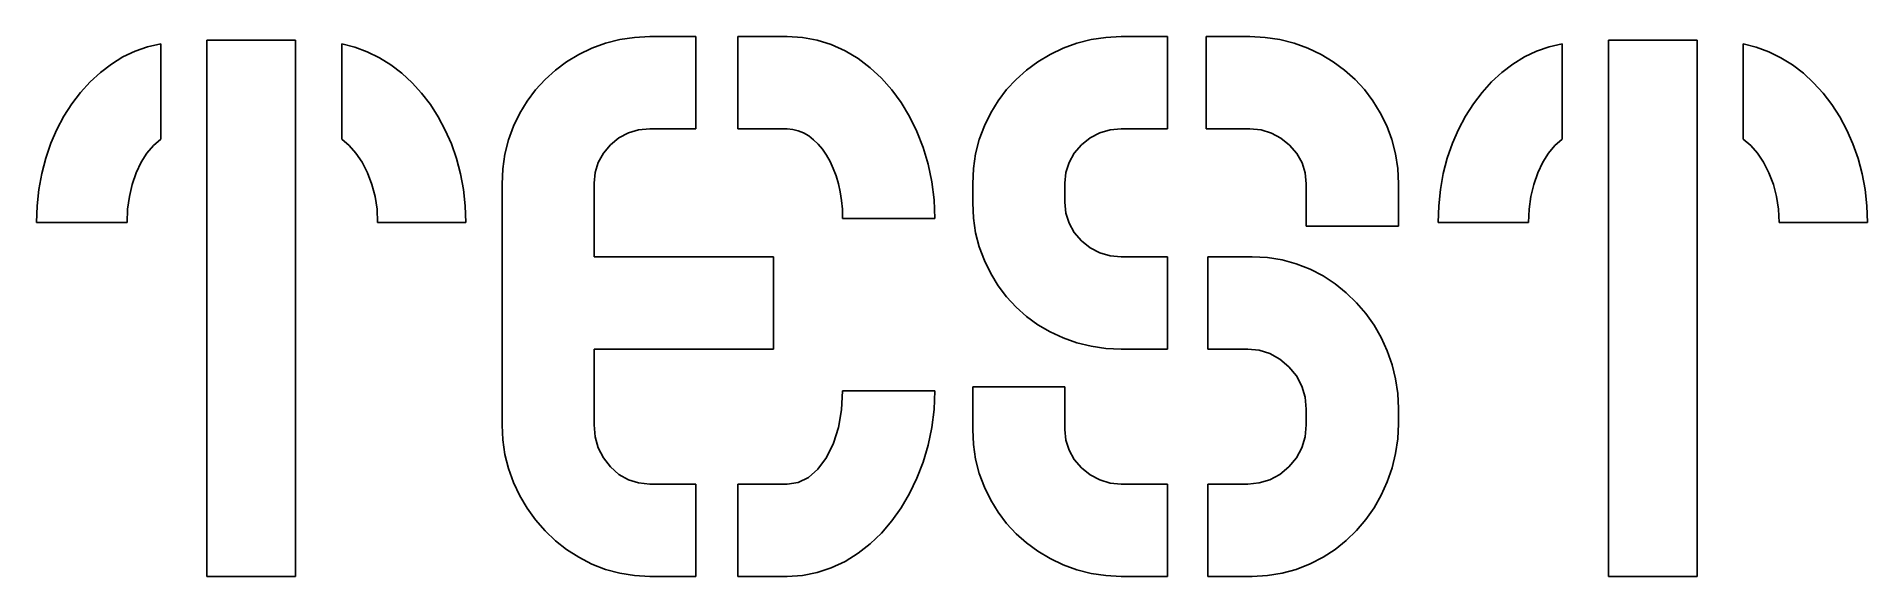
# Model space of a CAD drawing. Header units: metres. Extents: x 0.4 to 33.5, y 0 to 9.7.
import ezdxf

# ---------------------------------------------------------------- set-up
doc = ezdxf.new("R2010")
doc.units = ezdxf.units.M

msp = doc.modelspace()

# ---------------------------------------------------------------- linework, layer by layer
for p, q in [((2.68799, 9.59999), (2.45074, 9.54587)), ((2.68799, 7.87799), (2.68799, 9.59999)), ((5.12, 9.66399), (3.51999, 9.66399)), ((3.51999, 9.66399), (3.51999, 0)), ((5.12, 0), (5.12, 9.66399)), ((6.18706, 9.53975), (5.952, 9.59999)), ((5.952, 9.59999), (5.952, 7.87799)), ((10.7127, 9.61043), (10.4645, 9.519)), ((10.9693, 9.67574), (10.7127, 9.61043)), ((11.2342, 9.71494), (10.9693, 9.67574)), ((11.5075, 9.728), (11.2342, 9.71494)), ((12.3415, 9.728), (11.5075, 9.728)), ((12.3415, 8.064), (12.3415, 9.728)), ((13.9875, 9.728), (13.0985, 9.728)), ((13.0985, 9.728), (13.0985, 8.064)), ((14.2608, 9.71193), (13.9875, 9.728)), ((14.5258, 9.66374), (14.2608, 9.71193)), ((14.7823, 9.58344), (14.5258, 9.66374)), ((15.0305, 9.47099), (14.7823, 9.58344)), ((19.2152, 9.61099), (18.9657, 9.51999)), ((19.4727, 9.67599), (19.2152, 9.61099)), ((19.7382, 9.715), (19.4727, 9.67599)), ((20.0117, 9.728), (19.7382, 9.715)), ((20.8457, 9.728), (20.0117, 9.728)), ((20.8457, 8.064), (20.8457, 9.728)), ((22.3357, 9.728), (21.5447, 9.728)), ((21.5447, 9.728), (21.5447, 8.064)), ((22.6096, 9.715), (22.3357, 9.728)), ((22.8752, 9.67599), (22.6096, 9.715)), ((23.1326, 9.61099), (22.8752, 9.67599)), ((23.3817, 9.51999), (23.1326, 9.61099)), ((27.9692, 9.59999), (27.732, 9.54587)), ((27.9692, 7.87799), (27.9692, 9.59999)), ((30.4012, 9.66399), (28.8012, 9.66399)), ((28.8012, 9.66399), (28.8012, 0)), ((30.4012, 0), (30.4012, 9.66399)), ((31.4683, 9.53975), (31.2332, 9.59999)), ((31.2332, 9.59999), (31.2332, 7.87799)), ((2.00475, 9.36186), (1.79599, 9.23199)), ((2.22299, 9.46649), (2.00475, 9.36186)), ((2.45074, 9.54587), (2.22299, 9.46649)), ((6.41324, 9.45599), (6.18706, 9.53975)), ((6.63055, 9.34874), (6.41324, 9.45599)), ((6.83899, 9.21799), (6.63055, 9.34874)), ((10.0092, 9.2735), (9.80618, 9.12337)), ((10.2287, 9.40536), (10.0092, 9.2735)), ((10.4645, 9.519), (10.2287, 9.40536)), ((15.2663, 9.33124), (15.0305, 9.47099)), ((15.4857, 9.168), (15.2663, 9.33124)), ((18.5082, 9.2755), (18.3039, 9.12587)), ((18.7289, 9.40686), (18.5082, 9.2755)), ((18.9657, 9.51999), (18.7289, 9.40686)), ((23.6185, 9.40686), (23.3817, 9.51999)), ((23.839, 9.2755), (23.6185, 9.40686)), ((24.043, 9.12587), (23.839, 9.2755)), ((27.286, 9.36186), (27.0772, 9.23199)), ((27.5042, 9.46649), (27.286, 9.36186)), ((27.732, 9.54587), (27.5042, 9.46649)), ((31.6945, 9.45599), (31.4683, 9.53975)), ((31.9118, 9.34874), (31.6945, 9.45599)), ((32.1202, 9.21799), (31.9118, 9.34874)), ((1.5985, 9.08081), (1.41399, 8.91124)), ((1.79599, 9.23199), (1.5985, 9.08081)), ((7.03687, 9.0668), (6.83899, 9.21799)), ((7.2215, 8.89725), (7.03687, 9.0668)), ((9.61951, 8.95499), (9.4502, 8.76968)), ((9.80618, 9.12337), (9.61951, 8.95499)), ((15.6888, 8.98125), (15.4857, 9.168)), ((15.8755, 8.771), (15.6888, 8.98125)), ((18.1157, 8.95799), (17.9454, 8.77274)), ((18.3039, 9.12587), (18.1157, 8.95799)), ((24.2307, 8.95799), (24.043, 9.12587)), ((24.4014, 8.77318), (24.2307, 8.95799)), ((26.8797, 9.08081), (26.6952, 8.91124)), ((27.0772, 9.23199), (26.8797, 9.08081)), ((32.3181, 9.0668), (32.1202, 9.21799)), ((32.5027, 8.89725), (32.3181, 9.0668)), ((1.24249, 8.72331), (1.084, 8.517)), ((1.41399, 8.91124), (1.24249, 8.72331)), ((7.39287, 8.7093), (7.2215, 8.89725)), ((7.55099, 8.50299), (7.39287, 8.7093)), ((9.4502, 8.76968), (9.29926, 8.56775)), ((16.0448, 8.53943), (15.8755, 8.771)), ((17.9454, 8.77274), (17.7935, 8.571)), ((24.5535, 8.57175), (24.4014, 8.77318)), ((26.5237, 8.72331), (26.3652, 8.517)), ((26.6952, 8.91124), (26.5237, 8.72331)), ((32.6741, 8.7093), (32.5027, 8.89725)), ((32.8322, 8.50299), (32.6741, 8.7093)), ((0.940613, 8.29456), (0.814499, 8.05724)), ((1.084, 8.517), (0.940613, 8.29456)), ((7.69412, 8.28099), (7.55099, 8.50299)), ((7.8205, 8.045), (7.69412, 8.28099)), ((9.16669, 8.34918), (9.05251, 8.114)), ((9.29926, 8.56775), (9.16669, 8.34918)), ((16.1955, 8.28874), (16.0448, 8.53943)), ((16.3277, 8.01894), (16.1955, 8.28874)), ((17.6599, 8.35274), (17.5447, 8.118)), ((17.7935, 8.571), (17.6599, 8.35274)), ((24.6869, 8.35368), (24.5535, 8.57175)), ((24.8017, 8.11899), (24.6869, 8.35368)), ((26.2219, 8.29456), (26.0957, 8.05724)), ((26.3652, 8.517), (26.2219, 8.29456)), ((32.9754, 8.28099), (32.8322, 8.50299)), ((33.1017, 8.045), (32.9754, 8.28099)), ((0.814499, 8.05724), (0.705612, 7.80505)), ((7.93011, 7.795), (7.8205, 8.045)), ((9.05251, 8.114), (8.96106, 7.86612)), ((10.9532, 7.90199), (11.1225, 7.99199)), ((11.1225, 7.99199), (11.3073, 8.04599)), ((11.3073, 8.04599), (11.5075, 8.064)), ((11.5075, 8.064), (12.3415, 8.064)), ((13.0985, 8.064), (13.9875, 8.064)), ((13.9875, 8.064), (14.0898, 8.05618)), ((14.0898, 8.05618), (14.1885, 8.03275)), ((14.1885, 8.03275), (14.2838, 7.99368)), ((14.2838, 7.99368), (14.3755, 7.939)), ((14.3755, 7.939), (14.4634, 7.87042)), ((16.4415, 7.73), (16.3277, 8.01894)), ((17.5447, 8.118), (17.4524, 7.87112)), ((19.4536, 7.90199), (19.625, 7.99199)), ((19.625, 7.99199), (19.8111, 8.04599)), ((19.8111, 8.04599), (20.0117, 8.064)), ((20.0117, 8.064), (20.8457, 8.064)), ((21.5447, 8.064), (22.3357, 8.064)), ((22.3357, 8.064), (22.5368, 8.04575)), ((22.5368, 8.04575), (22.723, 7.991)), ((22.723, 7.991), (22.8943, 7.89975)), ((24.8945, 7.87206), (24.8017, 8.11899)), ((26.0957, 8.05724), (25.9869, 7.80505)), ((33.2114, 7.795), (33.1017, 8.045)), ((0.705612, 7.80505), (0.613998, 7.53799)), ((2.33493, 7.4655), (2.43874, 7.62999)), ((2.43874, 7.62999), (2.55643, 7.76749)), ((2.55643, 7.76749), (2.68799, 7.87799)), ((5.952, 7.87799), (6.08681, 7.76749)), ((6.08681, 7.76749), (6.20924, 7.62999)), ((6.20924, 7.62999), (6.31931, 7.4655)), ((8.02299, 7.53099), (7.93011, 7.795)), ((8.89575, 7.6095), (8.85657, 7.34412)), ((8.96106, 7.86612), (8.89575, 7.6095)), ((10.5805, 7.46049), (10.6718, 7.62512)), ((10.6718, 7.62512), (10.7995, 7.77599)), ((10.7995, 7.77599), (10.9532, 7.90199)), ((14.4634, 7.87042), (14.546, 7.78975)), ((14.546, 7.78975), (14.6234, 7.69693)), ((14.6234, 7.69693), (14.6955, 7.592)), ((16.5334, 7.42668), (16.4415, 7.73)), ((17.3865, 7.61549), (17.3469, 7.35112)), ((17.4524, 7.87112), (17.3865, 7.61549)), ((19.0725, 7.46049), (19.1659, 7.62512)), ((19.1659, 7.62512), (19.2967, 7.77599)), ((19.2967, 7.77599), (19.4536, 7.90199)), ((22.8943, 7.89975), (23.0507, 7.77199)), ((23.0507, 7.77199), (23.1815, 7.61949)), ((23.1815, 7.61949), (23.275, 7.45299)), ((24.9607, 7.61624), (24.8945, 7.87206)), ((25.0005, 7.35156), (24.9607, 7.61624)), ((25.9869, 7.80505), (25.8952, 7.53799)), ((27.6162, 7.4655), (27.72, 7.62999)), ((27.72, 7.62999), (27.8377, 7.76749)), ((27.8377, 7.76749), (27.9692, 7.87799)), ((31.2332, 7.87799), (31.3681, 7.76749)), ((31.3681, 7.76749), (31.4905, 7.62999)), ((31.4905, 7.62999), (31.6006, 7.4655)), ((33.3042, 7.53099), (33.2114, 7.795)), ((0.613998, 7.53799), (0.541367, 7.25999)), ((2.17281, 7.06462), (2.245, 7.27399)), ((2.245, 7.27399), (2.33493, 7.4655)), ((6.31931, 7.4655), (6.41699, 7.27399)), ((6.41699, 7.27399), (6.49706, 7.06462)), ((8.09692, 7.25606), (8.02299, 7.53099)), ((8.85657, 7.34412), (8.84351, 7.06999)), ((10.5075, 7.09), (10.5258, 7.28212)), ((10.5258, 7.28212), (10.5805, 7.46049)), ((14.6955, 7.592), (14.7611, 7.47662)), ((14.7611, 7.47662), (14.8188, 7.35249)), ((14.8188, 7.35249), (14.8686, 7.21962)), ((16.599, 7.11275), (16.5334, 7.42668)), ((17.3469, 7.35112), (17.3337, 7.07799)), ((18.9977, 7.09), (19.0164, 7.28212)), ((19.0164, 7.28212), (19.0725, 7.46049)), ((23.275, 7.45299), (23.3311, 7.27249)), ((23.3311, 7.27249), (23.3497, 7.07799)), ((25.0137, 7.07799), (25.0005, 7.35156)), ((25.8952, 7.53799), (25.8226, 7.25999)), ((27.4541, 7.06462), (27.5262, 7.27399)), ((27.5262, 7.27399), (27.6162, 7.4655)), ((31.6006, 7.4655), (31.6982, 7.27399)), ((31.6982, 7.27399), (31.7783, 7.06462)), ((33.3782, 7.25606), (33.3042, 7.53099)), ((0.489487, 6.974), (0.458374, 6.67999)), ((0.541367, 7.25999), (0.489487, 6.974)), ((2.12125, 6.84549), (2.17281, 7.06462)), ((6.49706, 7.06462), (6.55424, 6.84549)), ((8.14975, 6.97224), (8.09692, 7.25606)), ((8.18143, 6.67955), (8.14975, 6.97224)), ((8.84351, 7.06999), (8.84351, 2.728)), ((10.5075, 5.75999), (10.5075, 7.09)), ((14.8686, 7.21962), (14.9105, 7.07799)), ((14.9105, 7.07799), (14.9442, 6.92943)), ((16.6384, 6.78818), (16.599, 7.11275)), ((17.3337, 7.07799), (17.3337, 6.73199)), ((18.9977, 6.74699), (18.9977, 7.09)), ((23.3497, 7.07799), (23.3497, 6.314)), ((25.0137, 6.314), (25.0137, 7.07799)), ((25.7707, 6.974), (25.7396, 6.67999)), ((25.8226, 7.25999), (25.7707, 6.974)), ((27.4025, 6.84549), (27.4541, 7.06462)), ((31.7783, 7.06462), (31.8355, 6.84549)), ((33.431, 6.97224), (33.3782, 7.25606)), ((33.4627, 6.67955), (33.431, 6.97224)), ((0.458374, 6.67999), (0.447998, 6.37799)), ((2.07999, 6.37799), (2.0903, 6.61662)), ((2.0903, 6.61662), (2.12125, 6.84549)), ((6.55424, 6.84549), (6.58856, 6.61662)), ((6.58856, 6.61662), (6.59999, 6.37799)), ((8.19199, 6.37799), (8.18143, 6.67955)), ((14.9442, 6.92943), (14.9682, 6.77574)), ((14.9682, 6.77574), (14.9827, 6.61693)), ((14.9827, 6.61693), (14.9875, 6.45299)), ((16.6515, 6.45299), (16.6384, 6.78818)), ((17.3337, 6.73199), (17.3469, 6.4588)), ((19.0164, 6.54918), (18.9977, 6.74699)), ((25.7396, 6.67999), (25.7292, 6.37799)), ((27.3612, 6.37799), (27.3716, 6.61662)), ((27.3716, 6.61662), (27.4025, 6.84549)), ((31.8355, 6.84549), (31.8698, 6.61662)), ((31.8698, 6.61662), (31.8812, 6.37799)), ((33.4732, 6.37799), (33.4627, 6.67955)), ((0.447998, 6.37799), (2.07999, 6.37799)), ((6.59999, 6.37799), (8.19199, 6.37799)), ((14.9875, 6.45299), (16.6515, 6.45299)), ((17.3469, 6.4588), (17.3865, 6.19424)), ((19.0725, 6.36674), (19.0164, 6.54918)), ((19.1659, 6.19968), (19.0725, 6.36674)), ((23.3497, 6.314), (25.0137, 6.314)), ((25.7292, 6.37799), (27.3612, 6.37799)), ((31.8812, 6.37799), (33.4732, 6.37799)), ((17.3865, 6.19424), (17.4524, 5.93831)), ((19.2967, 6.04799), (19.1659, 6.19968)), ((19.4536, 5.922), (19.2967, 6.04799)), ((13.7435, 5.75999), (10.5075, 5.75999)), ((13.7435, 4.09599), (13.7435, 5.75999)), ((17.4524, 5.93831), (17.5447, 5.69099)), ((17.5447, 5.69099), (17.6599, 5.45668)), ((19.625, 5.83199), (19.4536, 5.922)), ((19.8111, 5.778), (19.625, 5.83199)), ((20.0117, 5.75999), (19.8111, 5.778)), ((20.8457, 5.75999), (20.0117, 5.75999)), ((20.8457, 4.09599), (20.8457, 5.75999)), ((22.3777, 5.75999), (21.5727, 5.75999)), ((21.5727, 5.75999), (21.5727, 4.09599)), ((22.6513, 5.74599), (22.3777, 5.75999)), ((22.916, 5.70399), (22.6513, 5.74599)), ((23.1718, 5.63399), (22.916, 5.70399)), ((23.4187, 5.536), (23.1718, 5.63399)), ((17.6599, 5.45668), (17.7935, 5.23874)), ((23.6534, 5.41431), (23.4187, 5.536)), ((23.8715, 5.27324), (23.6534, 5.41431)), ((17.7935, 5.23874), (17.9454, 5.03719)), ((17.9454, 5.03719), (18.1157, 4.85199)), ((24.0729, 5.11281), (23.8715, 5.27324)), ((24.2577, 4.933), (24.0729, 5.11281)), ((18.1157, 4.85199), (18.3039, 4.68456)), ((18.3039, 4.68456), (18.5082, 4.53624)), ((24.4252, 4.73692), (24.2577, 4.933)), ((24.5735, 4.52675), (24.4252, 4.73692)), ((18.5082, 4.53624), (18.7289, 4.40706)), ((18.7289, 4.40706), (18.9657, 4.297)), ((18.9657, 4.297), (19.2152, 4.20906)), ((24.7027, 4.30243), (24.5735, 4.52675)), ((24.8127, 4.064), (24.7027, 4.30243)), ((10.5075, 2.73199), (10.5075, 4.09599)), ((10.5075, 4.09599), (13.7435, 4.09599)), ((19.2152, 4.20906), (19.4727, 4.14624)), ((19.4727, 4.14624), (19.7382, 4.10855)), ((19.7382, 4.10855), (20.0117, 4.09599)), ((20.0117, 4.09599), (20.8457, 4.09599)), ((21.5727, 4.09599), (22.2947, 4.09599)), ((22.2947, 4.09599), (22.5028, 4.07619)), ((22.5028, 4.07619), (22.696, 4.01674)), ((22.696, 4.01674), (22.8743, 3.91768)), ((24.9007, 3.81543), (24.8127, 4.064)), ((22.8743, 3.91768), (23.0377, 3.77899)), ((23.0377, 3.77899), (23.1742, 3.61269)), ((24.9635, 3.55974), (24.9007, 3.81543)), ((14.9875, 3.34499), (14.9693, 2.99911)), ((16.6515, 3.34499), (14.9875, 3.34499)), ((16.6384, 3.00931), (16.6515, 3.34499)), ((18.9977, 3.41399), (17.3337, 3.41399)), ((17.3337, 3.41399), (17.3337, 2.64999)), ((18.9977, 2.64999), (18.9977, 3.41399)), ((23.1742, 3.61269), (23.2717, 3.42975)), ((23.2717, 3.42975), (23.3302, 3.23018)), ((25.0012, 3.29694), (24.9635, 3.55974)), ((14.9693, 2.99911), (14.9145, 2.68349)), ((16.599, 2.68324), (16.6384, 3.00931)), ((23.3302, 3.23018), (23.3497, 3.01399)), ((23.3497, 3.01399), (23.3497, 2.73199)), ((25.0137, 3.02699), (25.0012, 3.29694)), ((25.0137, 2.74699), (25.0137, 3.02699)), ((8.84351, 2.728), (8.85657, 2.45955)), ((10.5258, 2.51617), (10.5075, 2.73199)), ((14.9145, 2.68349), (14.8233, 2.39812)), ((16.5334, 2.36681), (16.599, 2.68324)), ((17.3337, 2.64999), (17.3469, 2.3768)), ((19.0164, 2.45587), (18.9977, 2.64999)), ((23.3497, 2.73199), (23.3302, 2.51617)), ((25.0012, 2.47656), (25.0137, 2.74699)), ((8.85657, 2.45955), (8.89575, 2.19724)), ((10.5805, 2.31775), (10.5258, 2.51617)), ((10.6718, 2.13667), (10.5805, 2.31775)), ((14.8233, 2.39812), (14.6955, 2.14299)), ((16.4415, 2.06), (16.5334, 2.36681)), ((17.3469, 2.3768), (17.3865, 2.11224)), ((19.0725, 2.2755), (19.0164, 2.45587)), ((23.2717, 2.31775), (23.1742, 2.13667)), ((23.3302, 2.51617), (23.2717, 2.31775)), ((24.9635, 2.21225), (25.0012, 2.47656)), ((8.89575, 2.19724), (8.96106, 1.94106)), ((10.7995, 1.97299), (10.6718, 2.13667)), ((14.6955, 2.14299), (14.5417, 1.93343)), ((16.3277, 1.76712), (16.4415, 2.06)), ((17.3865, 2.11224), (17.4524, 1.85631)), ((19.1659, 2.10887), (19.0725, 2.2755)), ((19.2967, 1.95599), (19.1659, 2.10887)), ((23.1742, 2.13667), (23.0377, 1.97299)), ((24.9007, 1.95406), (24.9635, 2.21225)), ((8.96106, 1.94106), (9.05251, 1.69099)), ((9.05251, 1.69099), (9.16669, 1.45137)), ((10.9532, 1.8378), (10.7995, 1.97299)), ((11.1225, 1.74124), (10.9532, 1.8378)), ((11.3073, 1.6833), (11.1225, 1.74124)), ((11.5075, 1.66399), (11.3073, 1.6833)), ((12.3415, 1.66399), (11.5075, 1.66399)), ((12.3415, 0), (12.3415, 1.66399)), ((13.9875, 1.66399), (13.0985, 1.66399)), ((13.0985, 1.66399), (13.0985, 0)), ((14.1877, 1.69392), (13.9875, 1.66399)), ((14.3725, 1.78374), (14.1877, 1.69392)), ((14.5417, 1.93343), (14.3725, 1.78374)), ((16.1955, 1.49249), (16.3277, 1.76712)), ((17.4524, 1.85631), (17.5447, 1.60899)), ((19.4536, 1.82825), (19.2967, 1.95599)), ((19.625, 1.737), (19.4536, 1.82825)), ((19.8111, 1.68224), (19.625, 1.737)), ((20.0117, 1.66399), (19.8111, 1.68224)), ((20.8457, 1.66399), (20.0117, 1.66399)), ((20.8457, 0), (20.8457, 1.66399)), ((22.2947, 1.66399), (21.5727, 1.66399)), ((21.5727, 1.66399), (21.5727, 0)), ((22.5028, 1.6833), (22.2947, 1.66399)), ((22.696, 1.74124), (22.5028, 1.6833)), ((22.8743, 1.8378), (22.696, 1.74124)), ((23.0377, 1.97299), (22.8743, 1.8378)), ((24.7027, 1.46086), (24.8127, 1.702)), ((24.8127, 1.702), (24.9007, 1.95406)), ((9.16669, 1.45137), (9.29926, 1.22649)), ((16.0448, 1.23611), (16.1955, 1.49249)), ((17.5447, 1.60899), (17.6599, 1.37424)), ((17.6599, 1.37424), (17.7935, 1.15599)), ((24.5735, 1.2345), (24.7027, 1.46086)), ((9.29926, 1.22649), (9.4502, 1.01637)), ((9.4502, 1.01637), (9.61951, 0.820999)), ((15.6888, 0.781113), (15.8755, 0.997986)), ((15.8755, 0.997986), (16.0448, 1.23611)), ((17.7935, 1.15599), (17.9454, 0.954239)), ((24.2577, 0.825989), (24.4252, 1.02287)), ((24.4252, 1.02287), (24.5735, 1.2345)), ((9.61951, 0.820999), (9.80618, 0.642548)), ((15.4857, 0.587494), (15.6888, 0.781113)), ((17.9454, 0.954239), (18.1157, 0.768997)), ((18.1157, 0.768997), (18.3039, 0.601562)), ((24.0729, 0.646622), (24.2577, 0.825989)), ((9.80618, 0.642548), (10.0092, 0.483246)), ((10.0092, 0.483246), (10.2287, 0.343048)), ((10.2287, 0.343048), (10.4645, 0.221985)), ((15.0305, 0.269989), (15.2663, 0.417114)), ((15.2663, 0.417114), (15.4857, 0.587494)), ((18.3039, 0.601562), (18.5082, 0.45224)), ((18.5082, 0.45224), (18.7289, 0.32106)), ((23.4187, 0.223999), (23.6534, 0.345612)), ((23.6534, 0.345612), (23.8715, 0.486496)), ((23.8715, 0.486496), (24.0729, 0.646622)), ((3.51999, 0), (5.12, 0)), ((10.4645, 0.221985), (10.7127, 0.124863)), ((10.7127, 0.124863), (10.9693, 0.055496)), ((10.9693, 0.055496), (11.2342, 0.01387)), ((11.2342, 0.01387), (11.5075, 0)), ((11.5075, 0), (12.3415, 0)), ((13.0985, 0), (13.9875, 0)), ((13.9875, 0), (14.2608, 0.016861)), ((14.2608, 0.016861), (14.5258, 0.06749)), ((14.5258, 0.06749), (14.7823, 0.151871)), ((14.7823, 0.151871), (15.0305, 0.269989)), ((18.7289, 0.32106), (18.9657, 0.207993)), ((18.9657, 0.207993), (19.2152, 0.116989)), ((19.2152, 0.116989), (19.4727, 0.051987)), ((19.4727, 0.051987), (19.7382, 0.012985)), ((19.7382, 0.012985), (20.0117, 0)), ((20.0117, 0), (20.8457, 0)), ((21.5727, 0), (22.3777, 0)), ((22.3777, 0), (22.6513, 0.013992)), ((22.6513, 0.013992), (22.916, 0.056)), ((22.916, 0.056), (23.1718, 0.125992)), ((23.1718, 0.125992), (23.4187, 0.223999)), ((28.8012, 0), (30.4012, 0))]:
    msp.add_line(p, q)

doc.saveas('drawing.dxf')
